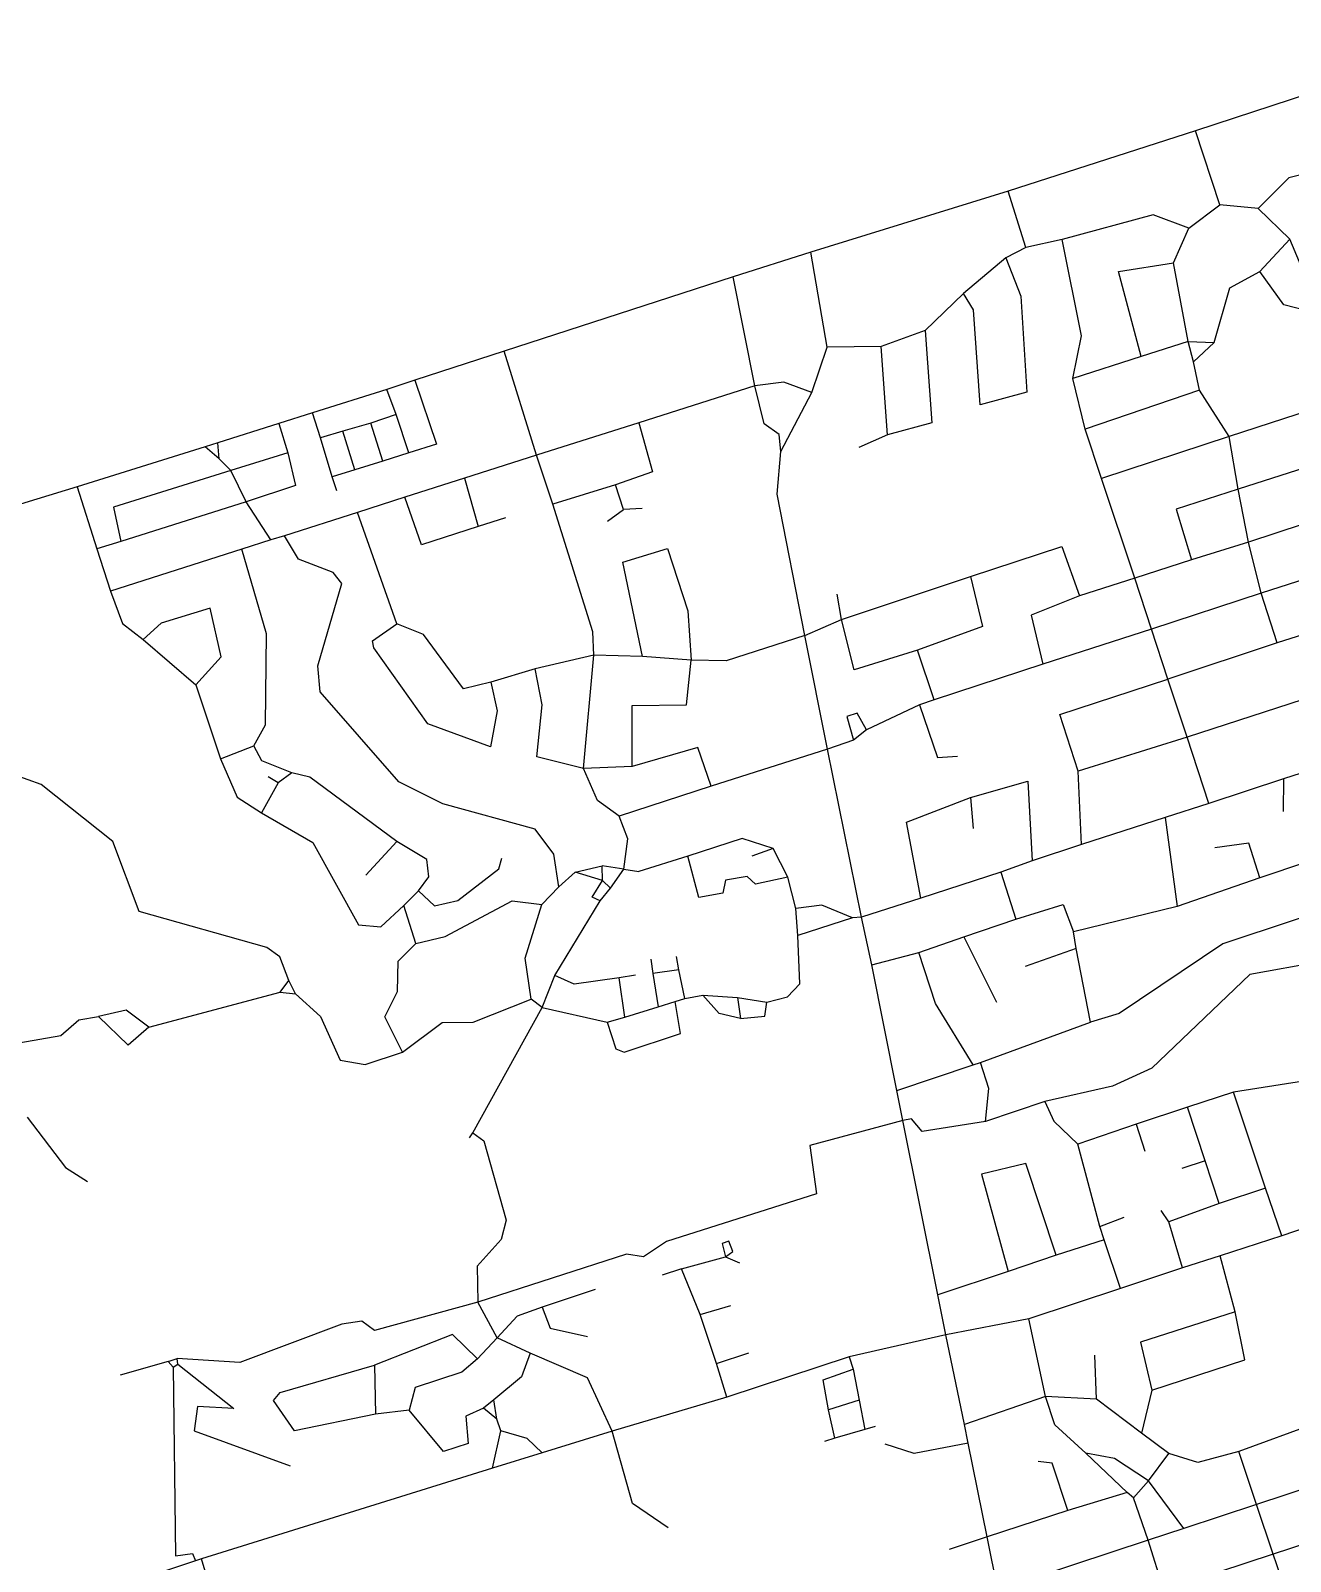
# Model space of a CAD drawing. Header units: metres. Extents: x 609554 to 651406, y 4826501 to 4857446.
# Drawn here: x 623561 to 625960, y 4847503 to 4850418 of the extents above; entities that cross this region are included whole.
import ezdxf

# ---------------------------------------------------------------- set-up
doc = ezdxf.new("R2010")
doc.units = ezdxf.units.M

msp = doc.modelspace()

# ---------------------------------------------------------------- linework, layer by layer
at = {"layer": 'ROADS'}
for points in [[(626363.3, 4850418.3), (625779.7, 4850227.1)], [(625779.7, 4850227.1), (625422.7, 4850112.2)], [(625825.8, 4850086.4), (625779.7, 4850227.1)], [(626006.4, 4850149.7), (625957.6, 4850137.8), (625899.2, 4850079.3)], [(625422.7, 4850112.2), (625046.7, 4849996.4)], [(625456.4, 4850005.3), (625422.7, 4850112.2)], [(625767, 4850041.9), (625699, 4850067.6), (625525.8, 4850020.5)], [(625767, 4850041.9), (625825.8, 4850086.4)], [(625899.2, 4850079.3), (625825.8, 4850086.4)], [(625959.6, 4850021), (625899.2, 4850079.3)], [(625737.5, 4849975.8), (625767, 4850041.9)], [(625456.4, 4850005.3), (625418.6, 4849985.6)], [(625525.8, 4850020.5), (625456.4, 4850005.3)], [(625546.2, 4849755.4), (625562.5, 4849836.7), (625525.8, 4850020.5)], [(625902.5, 4849959.2), (625959.6, 4850021)], [(626019.6, 4849877.4), (625959.6, 4850021)], [(625046.7, 4849996.4), (624898.9, 4849949)], [(625077.9, 4849815.4), (625046.7, 4849996.4)], [(625418.6, 4849985.6), (625447, 4849912.6), (625458.6, 4849729.8), (625369.7, 4849705.7), (625356.5, 4849886.4), (625338, 4849917.6)], [(625418.6, 4849985.6), (625338, 4849917.6)], [(625676.3, 4849797.7), (625632.8, 4849959.4), (625737.5, 4849975.8)], [(625765.8, 4849826.4), (625737.5, 4849975.8)], [(624898.9, 4849949), (624462.4, 4849808)], [(624940.2, 4849741.7), (624898.9, 4849949)], [(625815.4, 4849824.3), (625845, 4849928.6), (625902.5, 4849959.2)], [(626019.6, 4849877.4), (625947.9, 4849895.8), (625902.5, 4849959.2)], [(625338, 4849917.6), (625264.9, 4849847.3)], [(625264.9, 4849847.3), (625180.9, 4849816.8)], [(625264.9, 4849847.3), (625277.7, 4849671.5), (625193.2, 4849648.5)], [(625765.8, 4849826.4), (625676.3, 4849797.7)], [(625776.1, 4849787.3), (625765.8, 4849826.4)], [(625765.8, 4849826.4), (625815.4, 4849824.3)], [(625776.1, 4849787.3), (625815.4, 4849824.3)], [(624462.4, 4849808), (624292.4, 4849752.3)], [(624524.1, 4849609.8), (624462.4, 4849808)], [(625049.1, 4849729), (625077.9, 4849815.4)], [(625180.9, 4849816.8), (625077.9, 4849815.4)], [(625193.2, 4849648.5), (625180.9, 4849816.8)], [(625676.3, 4849797.7), (625546.2, 4849755.4)], [(625787.2, 4849733.2), (625776.1, 4849787.3)], [(624292.4, 4849752.3), (624238.9, 4849734.6)], [(624292.4, 4849752.3), (624333.8, 4849630.7), (624280.9, 4849613.8)], [(624940.2, 4849741.7), (624719.1, 4849671.2)], [(625049.1, 4849729), (624995.4, 4849748.7), (624940.2, 4849741.7)], [(624989.9, 4849616.8), (624986.8, 4849648.9), (624957.7, 4849669.6), (624940.2, 4849741.7)], [(625569.2, 4849659.3), (625546.2, 4849755.4)], [(624238.9, 4849734.6), (624097.8, 4849690.1)], [(624257, 4849687.2), (624238.9, 4849734.6)], [(624989.9, 4849616.8), (625049.1, 4849729)], [(625787.2, 4849733.2), (625569.2, 4849659.3)], [(625843.7, 4849645.2), (625787.2, 4849733.2)], [(626050.9, 4849712.5), (625843.7, 4849645.2)], [(624097.8, 4849690.1), (624033.5, 4849669.8)], [(624112.5, 4849642.9), (624097.8, 4849690.1)], [(624257, 4849687.2), (624208.5, 4849670.9)], [(624280.9, 4849613.8), (624257, 4849687.2)], [(624033.5, 4849669.8), (623917.4, 4849633.4)], [(624033.5, 4849669.8), (624050.8, 4849614.4)], [(624155.5, 4849655.4), (624112.5, 4849642.9)], [(624208.5, 4849670.9), (624155.5, 4849655.4)], [(624177.9, 4849581.9), (624155.5, 4849655.4)], [(624231.3, 4849598.4), (624208.5, 4849670.9)], [(624719.1, 4849671.2), (624524.1, 4849609.8)], [(624719.1, 4849671.2), (624745.5, 4849578.2), (624674.9, 4849553.1)], [(625600.7, 4849565.3), (625569.2, 4849659.3)], [(623893.3, 4849625.8), (623649.1, 4849549.4)], [(623917.4, 4849633.4), (623893.3, 4849625.8)], [(623919.9, 4849602.5), (623893.3, 4849625.8)], [(623919.9, 4849602.5), (623917.4, 4849633.4)], [(624135.2, 4849568.2), (624112.5, 4849642.9)], [(625193.2, 4849648.5), (625138.4, 4849624.5)], [(625843.7, 4849645.2), (625600.7, 4849565.3)], [(625861, 4849544.6), (625843.7, 4849645.2)], [(623941.9, 4849580.4), (623919.9, 4849602.5)], [(624050.8, 4849614.4), (623941.9, 4849580.4)], [(624050.8, 4849614.4), (624065.4, 4849552), (623971.1, 4849520.8)], [(624231.3, 4849598.4), (624177.9, 4849581.9)], [(624280.9, 4849613.8), (624231.3, 4849598.4)], [(624524.1, 4849609.8), (624387.4, 4849565.6)], [(624555.1, 4849516.4), (624524.1, 4849609.8)], [(625035.6, 4849266.4), (624982.9, 4849535.1), (624989.9, 4849616.8)], [(626069.2, 4849611.3), (625861, 4849544.6)], [(623941.9, 4849580.4), (623718.7, 4849510.6), (623732.2, 4849445.4)], [(623971.1, 4849520.8), (623941.9, 4849580.4)], [(624177.9, 4849581.9), (624135.2, 4849568.2)], [(624143.7, 4849541.7), (624135.2, 4849568.2)], [(624387.4, 4849565.6), (624273.2, 4849529.6)], [(624387.4, 4849565.6), (624413.3, 4849473.9)], [(625663.9, 4849375.5), (625600.7, 4849565.3)], [(623649.1, 4849549.4), (623333.1, 4849452.8)], [(623649.1, 4849549.4), (623686.8, 4849431.1)], [(624674.9, 4849553.1), (624555.1, 4849516.4)], [(624689.7, 4849506), (624674.9, 4849553.1)], [(625861, 4849544.6), (625742.9, 4849506.9), (625771.9, 4849410.3)], [(625880.8, 4849444.2), (625861, 4849544.6)], [(623971.1, 4849520.8), (623732.2, 4849445.4)], [(624018.1, 4849448.1), (623971.1, 4849520.8)], [(624273.2, 4849529.6), (624183.2, 4849500.7)], [(624413.3, 4849473.9), (624305.4, 4849438.9), (624273.2, 4849529.6)], [(624633.3, 4849228.9), (624631.8, 4849273), (624555.1, 4849516.4)], [(624659.4, 4849484.2), (624689.7, 4849506)], [(624725.4, 4849508.2), (624689.7, 4849506)], [(626087.1, 4849512.1), (625880.8, 4849444.2)], [(624183.2, 4849500.7), (624044.1, 4849456.2)], [(624258.2, 4849288.4), (624183.2, 4849500.7)], [(624465.4, 4849490.5), (624413.3, 4849473.9)], [(624052.3, 4848608.9), (624035, 4848654.4), (624010.6, 4848671.8), (623767.4, 4848740.3), (623717.4, 4848874.1), (623580.8, 4848982.2), (623506.6, 4849008.9), (623311.3, 4848977.8), (623284.4, 4848997.1), (623296.9, 4849129.1), (623384.7, 4849290.9), (623377.3, 4849354.7), (623333.1, 4849452.8)], [(623732.2, 4849445.4), (623686.8, 4849431.1)], [(624018.1, 4849448.1), (623962.8, 4849430.4)], [(624044.1, 4849456.2), (624018.1, 4849448.1)], [(624566.5, 4848787.6), (624557, 4848849.4), (624521.8, 4848897.6), (624345.7, 4848945.3), (624262, 4848987.5), (624112.2, 4849159.1), (624107.8, 4849208.1), (624153.6, 4849364.9), (624137.2, 4849386.2), (624070.6, 4849411.7), (624044.1, 4849456.2)], [(623686.8, 4849431.1), (623712.8, 4849350.9)], [(623962.8, 4849430.4), (623712.8, 4849350.9)], [(623985.7, 4849056), (624008.2, 4849096), (624009.6, 4849269.5), (623962.8, 4849430.4)], [(624726, 4849226.2), (624688.5, 4849405.6), (624773.6, 4849431.9), (624812.5, 4849313.3), (624819.2, 4849219.2)], [(625351.3, 4849378.8), (625525.2, 4849435.5), (625558.5, 4849341.6)], [(625880.8, 4849444.2), (625771.9, 4849410.3)], [(625904.5, 4849346.8), (625880.8, 4849444.2)], [(625771.9, 4849410.3), (625663.9, 4849375.5)], [(626112.6, 4849413.6), (625904.5, 4849346.8)], [(625105.4, 4849296.4), (625351.3, 4849378.8)], [(625351.3, 4849378.8), (625373.8, 4849283.2), (625250.3, 4849238.5)], [(625663.9, 4849375.5), (625558.5, 4849341.6)], [(625695.7, 4849278), (625663.9, 4849375.5)], [(623712.8, 4849350.9), (623735.8, 4849289.2), (623775.2, 4849258.7)], [(625105.4, 4849296.4), (625096.8, 4849345.1)], [(625558.5, 4849341.6), (625466.5, 4849304.9), (625488.7, 4849211.3)], [(625904.5, 4849346.8), (625695.7, 4849278)], [(625935, 4849251.9), (625904.5, 4849346.8)], [(623875.3, 4849171.9), (623923.5, 4849225.8), (623902.8, 4849318), (623809.3, 4849289.6), (623775.2, 4849258.7)], [(626143.9, 4849318.2), (625935, 4849251.9)], [(624437.4, 4849177.4), (624449.2, 4849123), (624436.5, 4849054.3), (624317, 4849098), (624214.1, 4849242.4), (624211.8, 4849256), (624258.2, 4849288.4)], [(624437.4, 4849177.4), (624385.5, 4849164.4), (624309.3, 4849268.2), (624258.2, 4849288.4)], [(625035.6, 4849266.4), (625105.4, 4849296.4)], [(625250.3, 4849238.5), (625129.6, 4849200.8), (625105.4, 4849296.4)], [(625695.7, 4849278), (625488.7, 4849211.3)], [(625726.8, 4849183.1), (625695.7, 4849278)], [(623775.2, 4849258.7), (623875.3, 4849171.9)], [(625035.6, 4849266.4), (624885.8, 4849217.7), (624819.2, 4849219.2)], [(625078.7, 4849049.4), (625035.6, 4849266.4)], [(625935, 4849251.9), (625726.8, 4849183.1)], [(624633.3, 4849228.9), (624521.6, 4849202.5)], [(624613.8, 4849013.1), (624633.3, 4849228.9)], [(624726, 4849226.2), (624633.3, 4849228.9)], [(624706.6, 4849016.6), (624706.7, 4849132.8), (624810.3, 4849134), (624819.2, 4849219.2)], [(624819.2, 4849219.2), (624726, 4849226.2)], [(625281.7, 4849143.5), (625250.3, 4849238.5)], [(624521.6, 4849202.5), (624437.4, 4849177.4)], [(624613.8, 4849013.1), (624525, 4849034.8), (624535.2, 4849134.1), (624521.6, 4849202.5)], [(625488.7, 4849211.3), (625281.7, 4849143.5)], [(625556.2, 4849008), (625521.5, 4849115.9), (625726.8, 4849183.1)], [(625763.8, 4849072.8), (625726.8, 4849183.1)], [(626180.2, 4849207.5), (625763.8, 4849072.8)], [(623875.3, 4849171.9), (623922, 4849031.3)], [(625253.9, 4849134), (625152.7, 4849086.8)], [(625281.7, 4849143.5), (625253.9, 4849134)], [(625253.9, 4849134), (625288.2, 4849034), (625326.6, 4849036.5)], [(625152.7, 4849086.8), (625135.4, 4849118.5), (625115.6, 4849111.9), (625128, 4849066.9)], [(625128, 4849066.9), (625078.7, 4849049.4)], [(625152.7, 4849086.8), (625128, 4849066.9)], [(625763.8, 4849072.8), (625556.2, 4849008)], [(625805.1, 4848946.5), (625763.8, 4849072.8)], [(623922, 4849031.3), (623985.7, 4849056)], [(624058.1, 4849004.7), (624001.2, 4849027.5), (623985.7, 4849056)], [(624856.8, 4848979.3), (624831.8, 4849052.6), (624706.6, 4849016.6)], [(625078.7, 4849049.4), (624856.8, 4848979.3)], [(625143.6, 4848729.6), (625078.7, 4849049.4)], [(623922, 4849031.3), (623954.2, 4848958.4), (624000.6, 4848928.3)], [(624706.6, 4849016.6), (624613.8, 4849013.1)], [(624681.7, 4848922), (624640.6, 4848952), (624613.8, 4849013.1)], [(625562.5, 4848868.1), (625556.2, 4849008)], [(626028.6, 4849019.1), (625947.3, 4848993.1)], [(624032.2, 4848985.8), (624000.6, 4848928.3)], [(624032.2, 4848985.8), (624012.9, 4848996.9)], [(624058.1, 4849004.7), (624032.2, 4848985.8)], [(624258.5, 4848874.1), (624092.2, 4848996.3), (624058.1, 4849004.7)], [(624856.8, 4848979.3), (624681.7, 4848922)], [(625350.9, 4848957.3), (625460.5, 4848988.8), (625468.5, 4848836.9)], [(625947.3, 4848993.1), (625805.1, 4848946.5)], [(625947.3, 4848993.1), (625947, 4848930.8)], [(625256.7, 4848766.2), (625228.9, 4848910.6), (625350.9, 4848957.3)], [(625350.9, 4848957.3), (625356, 4848898.4)], [(624000.6, 4848928.3), (624098, 4848871.6), (624184.9, 4848715.1), (624227.7, 4848711.3), (624271.7, 4848752.1)], [(624698.1, 4848878.8), (624681.7, 4848922)], [(625805.1, 4848946.5), (625721.6, 4848919.5)], [(625721.6, 4848919.5), (625562.5, 4848868.1)], [(625721.6, 4848919.5), (625744.6, 4848750.3)], [(624258.5, 4848874.1), (624199.4, 4848810)], [(624299.2, 4848779.9), (624319.1, 4848806.6), (624315.4, 4848839.4), (624258.5, 4848874.1)], [(624690.5, 4848821.1), (624698.1, 4848878.8)], [(624974.9, 4848860.4), (624916, 4848879.7), (624812.6, 4848846.1)], [(625562.5, 4848868.1), (625468.5, 4848836.9)], [(625902.2, 4848804.8), (625881.1, 4848870.4), (625816.4, 4848861.6)], [(626080.2, 4848864), (625902.2, 4848804.8)], [(624299.2, 4848779.9), (624330.1, 4848751.5), (624374.6, 4848761.3), (624452.2, 4848822), (624458.2, 4848841.9)], [(624812.6, 4848846.1), (624719.2, 4848816.6)], [(625003, 4848805.7), (624941.5, 4848792.8), (624925.8, 4848807.4), (624884.1, 4848800.2), (624879.4, 4848775.4), (624833.4, 4848767.2), (624812.6, 4848846.1)], [(624974.9, 4848860.4), (624934.7, 4848845.7)], [(625003, 4848805.7), (624974.9, 4848860.4)], [(625468.5, 4848836.9), (625408.6, 4848815.7)], [(624566.5, 4848787.6), (624597.7, 4848815.1)], [(624597.7, 4848815.1), (624649.4, 4848827.6)], [(624650.3, 4848799.3), (624597.7, 4848815.1)], [(624650.3, 4848799.3), (624649.4, 4848827.6)], [(624690.5, 4848821.1), (624649.4, 4848827.6)], [(624665, 4848785.2), (624690.5, 4848821.1)], [(624690.5, 4848821.1), (624719.2, 4848816.6)], [(625018.6, 4848746.3), (625003, 4848805.7)], [(625408.6, 4848815.7), (625256.7, 4848766.2)], [(625408.6, 4848815.7), (625437.1, 4848725.8)], [(625902.2, 4848804.8), (625744.6, 4848750.3)], [(624271.7, 4848752.1), (624299.2, 4848779.9)], [(624534.7, 4848753.7), (624566.5, 4848787.6)], [(624645.8, 4848760.9), (624630.2, 4848767.7), (624650.3, 4848799.3)], [(624645.8, 4848760.9), (624665, 4848785.2)], [(624665, 4848785.2), (624650.3, 4848799.3)], [(624294.6, 4848679.8), (624271.7, 4848752.1)], [(624294.6, 4848679.8), (624350.5, 4848692.9), (624477.8, 4848760.8), (624534.7, 4848753.7)], [(624514.3, 4848573.8), (624502.9, 4848651.6), (624534.7, 4848753.7)], [(624559.4, 4848618.7), (624645.8, 4848760.9)], [(625126.5, 4848728.2), (625068, 4848752.7), (625018.6, 4848746.3)], [(625022, 4848694.5), (625018.6, 4848746.3)], [(625256.7, 4848766.2), (625143.6, 4848729.6)], [(625437.1, 4848725.8), (625527.4, 4848754), (625547.1, 4848701.6)], [(625744.6, 4848750.3), (625547.1, 4848701.6)], [(626103.6, 4848768.9), (625831.8, 4848679), (625634.3, 4848545.9), (625579.6, 4848529.4)], [(625126.5, 4848728.2), (625022, 4848694.5)], [(625143.6, 4848729.6), (625126.5, 4848728.2)], [(625162.9, 4848639.1), (625143.6, 4848729.6)], [(625338.1, 4848692), (625437.1, 4848725.8)], [(624962.8, 4848567.5), (625002.7, 4848578), (625025.9, 4848602.5), (625022, 4848694.5)], [(625252.4, 4848662.2), (625338.1, 4848692)], [(625338.1, 4848692), (625400.5, 4848567.7)], [(626115.6, 4848691.9), (626075.4, 4848688.2), (626016.9, 4848644.8), (625883.2, 4848620.6), (625696.8, 4848441.9), (625621.3, 4848407.9), (625492.7, 4848378.3)], [(625552.4, 4848670.1), (625547.1, 4848701.6)], [(624269, 4848472.5), (624235.5, 4848539.7), (624259.4, 4848588), (624260.5, 4848645.8), (624294.6, 4848679.8)], [(625162.9, 4848639.1), (625252.4, 4848662.2)], [(625356.3, 4848448.4), (625284.6, 4848565.1), (625252.4, 4848662.2)], [(625552.4, 4848670.1), (625455.2, 4848635.9)], [(625579.6, 4848529.4), (625552.4, 4848670.1)], [(624742.2, 4848649.6), (624746.1, 4848622.7)], [(624795.4, 4848629.5), (624746.1, 4848622.7)], [(624795.4, 4848629.5), (624790.8, 4848654.9)], [(624807.1, 4848574.8), (624795.4, 4848629.5)], [(625210.4, 4848399.7), (625162.9, 4848639.1)], [(624035.9, 4848586.7), (624052.3, 4848608.9)], [(624065.3, 4848583.8), (624052.3, 4848608.9)], [(624535.2, 4848557.9), (624559.4, 4848618.7)], [(624682, 4848614.3), (624596.1, 4848601.8), (624559.4, 4848618.7)], [(624712.6, 4848619), (624682, 4848614.3)], [(624692.5, 4848539.3), (624682, 4848614.3)], [(624746.1, 4848622.7), (624756.2, 4848559.2)], [(623785.5, 4848520.4), (624035.9, 4848586.7)], [(624035.9, 4848586.7), (624065.3, 4848583.8)], [(624065.3, 4848583.8), (624112.8, 4848540.3), (624150.5, 4848457.4), (624198, 4848448.9), (624269, 4848472.5)], [(624269, 4848472.5), (624344.5, 4848529.3), (624403.7, 4848529.9), (624514.3, 4848573.8)], [(624535.2, 4848557.9), (624514.3, 4848573.8)], [(624788.3, 4848569), (624807.1, 4848574.8)], [(624807.1, 4848574.8), (624841.4, 4848581.3)], [(624913.1, 4848537), (624872, 4848546.3), (624841.4, 4848581.3)], [(624841.4, 4848581.3), (624907.4, 4848576.8)], [(624907.4, 4848576.8), (624913.1, 4848537)], [(624907.4, 4848576.8), (624962.8, 4848567.5)], [(623785.5, 4848520.4), (623742.6, 4848552.5), (623689.7, 4848540.6)], [(624402.7, 4848319), (624535.2, 4848557.9)], [(624535.2, 4848557.9), (624658.6, 4848530)], [(624658.6, 4848530), (624675.5, 4848479.1), (624691, 4848472.3), (624798.8, 4848508.1), (624788.3, 4848569)], [(624692.5, 4848539.3), (624756.2, 4848559.2)], [(624756.2, 4848559.2), (624788.3, 4848569)], [(624913.1, 4848537), (624959.2, 4848541.3), (624962.8, 4848567.5)], [(623538, 4848490.6), (623618, 4848504.3), (623652.7, 4848534.1), (623689.7, 4848540.6)], [(623785.5, 4848520.4), (623746.5, 4848486.2), (623689.7, 4848540.6)], [(624658.6, 4848530), (624692.5, 4848539.3)], [(625369.8, 4848452.8), (625579.6, 4848529.4)], [(625210.4, 4848399.7), (625356.3, 4848448.4)], [(625356.3, 4848448.4), (625369.8, 4848452.8)], [(625379.7, 4848340.3), (625385.7, 4848403.4), (625369.8, 4848452.8)], [(625222.1, 4848342.6), (625210.4, 4848399.7)], [(625852.3, 4848396.3), (625764.2, 4848367.7)], [(625985.6, 4848417.2), (625852.3, 4848396.3)], [(625913.1, 4848213.4), (625852.3, 4848396.3)], [(625492.7, 4848378.3), (625379.7, 4848340.3)], [(625492.7, 4848378.3), (625509.5, 4848340.9), (625555.3, 4848297.6)], [(625764.2, 4848367.7), (625666.5, 4848335.3)], [(625797.8, 4848265.4), (625764.2, 4848367.7)], [(623553.7, 4848349), (623627.1, 4848253.2), (623668.9, 4848226.1)], [(625222.1, 4848342.6), (625044.9, 4848294.8), (625057.5, 4848202.7), (624772, 4848111.8), (624728.2, 4848082.5), (624696, 4848087.8), (624412.5, 4847996.6)], [(625379.7, 4848340.3), (625259.2, 4848321.4), (625238.6, 4848345.7), (625222.1, 4848342.6)], [(625288.6, 4848010.6), (625222.1, 4848342.6)], [(624396.5, 4848309.5), (624402.7, 4848319)], [(624402.7, 4848319), (624423.8, 4848303.6), (624466.4, 4848152.6), (624457.1, 4848115.6), (624411.4, 4848065), (624412.5, 4847996.6)], [(625666.5, 4848335.3), (625555.3, 4848297.6)], [(625666.5, 4848335.3), (625683.2, 4848283.9)], [(625597.5, 4848140.4), (625555.3, 4848297.6)], [(625514.3, 4848086.2), (625456.4, 4848260.8), (625372, 4848240.3), (625422.5, 4848055)], [(625797.8, 4848265.4), (625753.7, 4848251.3)], [(625824.5, 4848184.3), (625797.8, 4848265.4)], [(625913.1, 4848213.4), (625824.5, 4848184.3)], [(625944.2, 4848123), (625913.1, 4848213.4)], [(625728.7, 4848149.6), (625714.1, 4848171.1)], [(625824.5, 4848184.3), (625728.7, 4848149.6)], [(625597.5, 4848140.4), (625644.1, 4848158.3)], [(625605.5, 4848115.4), (625597.5, 4848140.4)], [(625755.1, 4848061.6), (625728.7, 4848149.6)], [(626035, 4848153.6), (625944.2, 4848123)], [(624884.2, 4848082.7), (624898.1, 4848092.9), (624890.9, 4848112.7), (624878.1, 4848108.1), (624884.2, 4848082.7)], [(625605.5, 4848115.4), (625514.3, 4848086.2)], [(625636.9, 4848022.4), (625605.5, 4848115.4)], [(625944.2, 4848123), (625826.5, 4848084.9)], [(624800.4, 4848059.8), (624884.2, 4848082.7)], [(624884.2, 4848082.7), (624911, 4848071.4)], [(625514.3, 4848086.2), (625422.5, 4848055)], [(625826.5, 4848084.9), (625755.1, 4848061.6)], [(625855.1, 4847977.9), (625826.5, 4848084.9)], [(624800.4, 4848059.8), (624763.6, 4848047.6)], [(624836, 4847972.8), (624800.4, 4848059.8)], [(625422.5, 4848055), (625288.6, 4848010.6)], [(625755.1, 4848061.6), (625636.9, 4848022.4)], [(624636.2, 4848020.4), (624535, 4847986.8)], [(625636.9, 4848022.4), (625462.4, 4847964.7)], [(624412.5, 4847996.6), (624215.5, 4847942.4), (624191.7, 4847960), (624153.5, 4847954.3), (623959.2, 4847881.8), (623839.5, 4847888.9)], [(624449.6, 4847928.3), (624412.5, 4847996.6)], [(624836, 4847972.8), (624894.3, 4847989.9)], [(625304.2, 4847934.4), (625288.6, 4848010.6)], [(624535, 4847986.8), (624487.4, 4847969.6), (624449.6, 4847928.3)], [(624535, 4847986.8), (624550.2, 4847946.6), (624621.5, 4847931.1)], [(624867.1, 4847879.5), (624836, 4847972.8)], [(625462.4, 4847964.7), (625304.2, 4847934.4)], [(625493.9, 4847816.8), (625462.4, 4847964.7)], [(625855.1, 4847977.9), (625675, 4847920.1), (625696.8, 4847828.5)], [(625696.8, 4847828.5), (625873.8, 4847886.7), (625855.1, 4847977.9)], [(624411.6, 4847888.7), (624364.2, 4847934.6), (624215.6, 4847876.5)], [(625304.2, 4847934.4), (625120, 4847892.5)], [(625339.7, 4847763.5), (625304.2, 4847934.4)], [(624449.6, 4847928.3), (624411.6, 4847888.7)], [(624512, 4847899.1), (624449.6, 4847928.3)], [(624867.1, 4847879.5), (624928.8, 4847900.2)], [(623822.4, 4847883.5), (623731.4, 4847857.1)], [(623822.4, 4847883.5), (623839.5, 4847888.9)], [(623831.9, 4847872.9), (623822.4, 4847883.5)], [(623831.9, 4847872.9), (623840.7, 4847878.6)], [(623831.9, 4847872.9), (623836.4, 4847513.1), (623868.9, 4847517.7), (623874.6, 4847503.5)], [(623840.7, 4847878.6), (623839.5, 4847888.9)], [(623840.7, 4847878.6), (623947.7, 4847794.1), (623878.5, 4847797.7), (623872, 4847751.5), (624054.9, 4847684.7)], [(624217.6, 4847782.8), (624063.2, 4847751.4), (624023.1, 4847809.2), (624036, 4847824.5), (624215.6, 4847876.5)], [(624215.6, 4847876.5), (624217.6, 4847782.8)], [(624411.6, 4847888.7), (624382, 4847862.8), (624293.4, 4847833.8), (624281.6, 4847790.8)], [(624512, 4847899.1), (624495.7, 4847854.2), (624442.8, 4847810.5)], [(624668.7, 4847750.6), (624621.6, 4847852.3), (624512, 4847899.1)], [(624887.1, 4847815.3), (624867.1, 4847879.5)], [(625120, 4847892.5), (624887.1, 4847815.3)], [(625120, 4847892.5), (625127.4, 4847868.7)], [(625591.1, 4847811.6), (625587.7, 4847895.7)], [(625080.7, 4847791.6), (625070.4, 4847848.7), (625127.4, 4847868.7)], [(625127.4, 4847868.7), (625138.8, 4847809.9)], [(624887.1, 4847815.3), (624668.7, 4847750.6)], [(625493.9, 4847816.8), (625339.7, 4847763.5)], [(625591.1, 4847811.6), (625493.9, 4847816.8)], [(625570.9, 4847708.8), (625512, 4847762.6), (625493.9, 4847816.8)], [(625696.8, 4847828.5), (625677, 4847747.1)], [(624281.6, 4847790.8), (624217.6, 4847782.8)], [(624423.1, 4847794.5), (624389.9, 4847779), (624393.9, 4847727.5), (624346.9, 4847711.8), (624281.6, 4847790.8)], [(624442.8, 4847810.5), (624423.1, 4847794.5)], [(624448.8, 4847773.5), (624423.1, 4847794.5)], [(624448.8, 4847773.5), (624442.8, 4847810.5)], [(625138.8, 4847809.9), (625080.7, 4847791.6)], [(625092.9, 4847737.2), (625080.7, 4847791.6)], [(625138.8, 4847809.9), (625149.5, 4847753.6)], [(625677, 4847747.1), (625591.1, 4847811.6)], [(624456.4, 4847751.3), (624448.8, 4847773.5)], [(625169.3, 4847759.4), (625149.5, 4847753.6)], [(625346.5, 4847728.1), (625339.7, 4847763.5)], [(626011.3, 4847766.7), (625862.5, 4847712)], [(624440.2, 4847680.4), (624456.4, 4847751.3)], [(624535, 4847709.5), (624506.3, 4847736.9), (624456.4, 4847751.3)], [(624668.7, 4847750.6), (624535, 4847709.5)], [(624774.8, 4847566.9), (624707.3, 4847613), (624668.7, 4847750.6)], [(625092.9, 4847737.2), (625072.9, 4847731.3)], [(625149.5, 4847753.6), (625092.9, 4847737.2)], [(625346.5, 4847728.1), (625243.5, 4847708.4), (625188.8, 4847725.7)], [(625383, 4847549.3), (625346.5, 4847728.1)], [(625728.7, 4847708.3), (625677, 4847747.1)], [(626281.4, 4847738.1), (625895.9, 4847611.1)], [(624535, 4847709.5), (624440.2, 4847680.4)], [(625649.7, 4847634), (625570.9, 4847708.8)], [(625690.4, 4847656.3), (625625.5, 4847698.6), (625570.9, 4847708.8)], [(625690.4, 4847656.3), (625728.7, 4847708.3)], [(625862.5, 4847712), (625784.2, 4847691.2), (625728.7, 4847708.3)], [(625895.9, 4847611.1), (625862.5, 4847712)], [(624440.2, 4847680.4), (623885.9, 4847507.3)], [(625536.4, 4847599.6), (625506.8, 4847689.5), (625480, 4847692.7)], [(625661.8, 4847623.8), (625690.4, 4847656.3)], [(625757.7, 4847565.4), (625690.4, 4847656.3)], [(625649.7, 4847634), (625536.4, 4847599.6)], [(625661.8, 4847623.8), (625649.7, 4847634)], [(625689.2, 4847542.8), (625661.8, 4847623.8)], [(625895.9, 4847611.1), (625757.7, 4847565.4)], [(625927.7, 4847516.7), (625895.9, 4847611.1)], [(625536.4, 4847599.6), (625383, 4847549.3)], [(626133.7, 4847583.9), (625927.7, 4847516.7)], [(625757.7, 4847565.4), (625689.2, 4847542.8)], [(625383, 4847549.3), (625310.6, 4847525.3)], [(625403.4, 4847448.8), (625383, 4847549.3)], [(625689.2, 4847542.8), (625403.4, 4847448.8)], [(625719.3, 4847447.9), (625689.2, 4847542.8)], [(623874.6, 4847503.5), (623389.5, 4847342.3)], [(623885.9, 4847507.3), (623874.6, 4847503.5)], [(623912.3, 4847420.8), (623885.9, 4847507.3)], [(625927.7, 4847516.7), (625719.3, 4847447.9)], [(625976.6, 4847374.5), (625927.7, 4847516.7)]]:
    msp.add_lwpolyline(points, dxfattribs=at)

doc.saveas('drawing.dxf')
